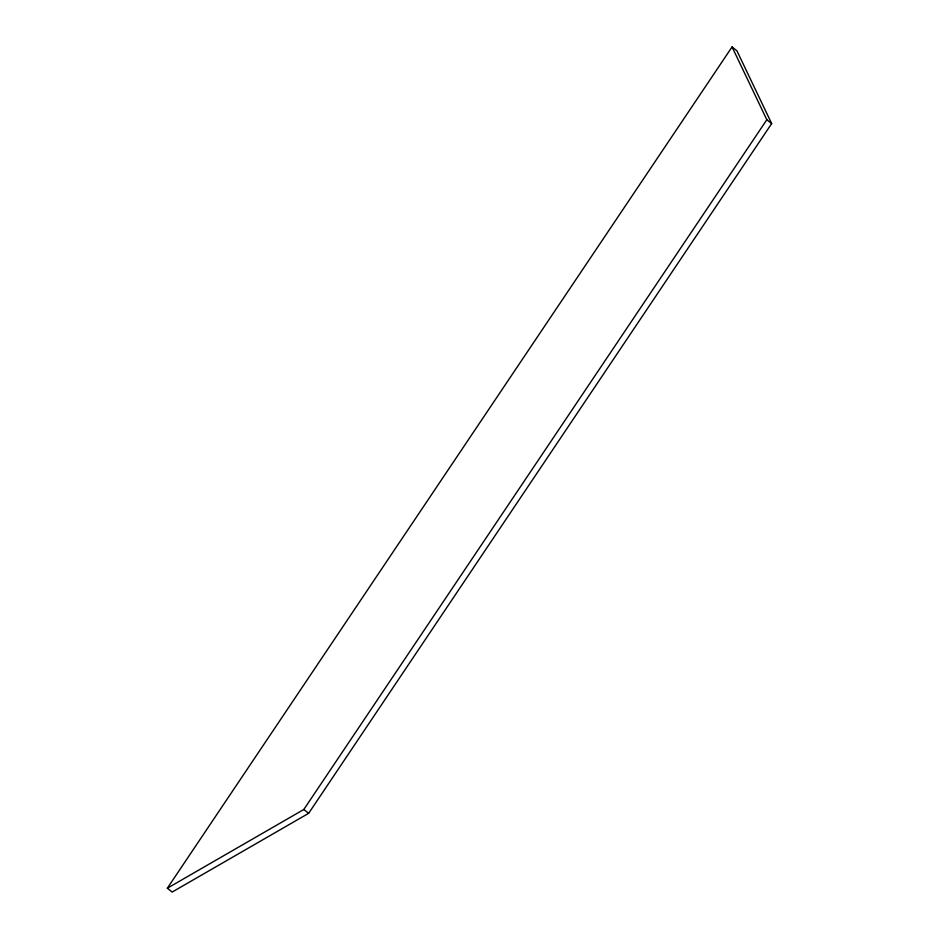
<?xml version="1.0" encoding="UTF-8"?>
<svg xmlns="http://www.w3.org/2000/svg" width="939" height="939" viewBox="0 0 939 939"><rect width="100%" height="100%" fill="white"/><g stroke="black" fill="none" stroke-linecap="round" stroke-linejoin="round"><path stroke-width="1.41" d="M167.33 888.224L732.056 46.95L736.904 50.776L771.67 123.572L308.649 813.327L172.166 892.05L167.33 888.224L303.802 809.488L766.834 119.734L732.056 46.95M766.834 119.734L771.67 123.572M303.802 809.488L308.649 813.327"/></g></svg>
